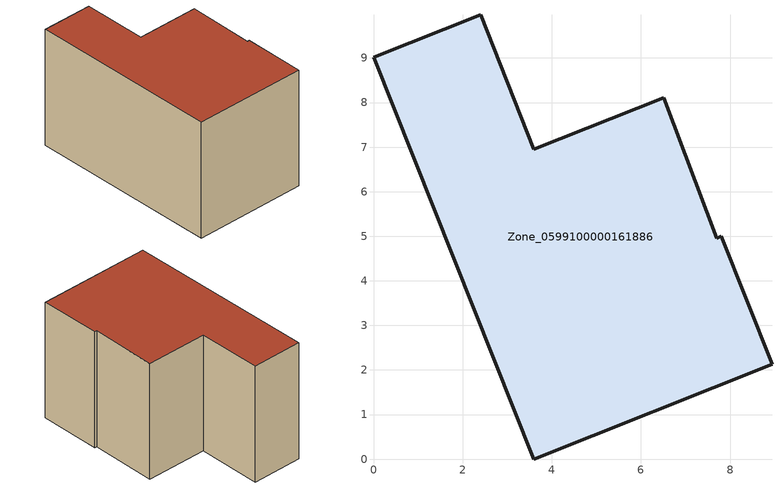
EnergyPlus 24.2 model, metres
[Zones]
Zone_0599100000161886
 floor ground (C_G): 6.51,8.11 7.7,4.96 7.8,5 8.94,2.13 3.59,0 0,9.01 2.4,9.97 3.59,6.96 z0
 wall outside (C_F): 3.59,0 8.94,2.13 7.8,5 7.7,4.96 6.51,8.11 3.59,6.96 2.4,9.97 0,9.01 3.59,0 z0:6
 roof outside (C_R): 7.7,4.96 6.51,8.11 3.59,6.96 2.4,9.97 0,9.01 3.59,0 8.94,2.13 7.8,5 z6
[BUILDING]
Pand.0599100000161886: North Axis=0; Terrain=City; Loads Convergence Tolerance Value=0.04; Temperature Convergence Tolerance Value=0.4; Solar Distribution=FullExterior; Maximum Number of Warmup Days=25; Minimum Number of Warmup Days=1
[Site:Location]
Rotterdam.The.Hague.AP_ZH_NLD Design_Conditions: Latitude=51.96; Longitude=4.45; Time Zone=1; Elevation=-4.5
[SITE:GROUNDTEMPERATURE:BUILDINGSURFACE]
18, 18, 18, 18, 18, 18, 18, 18, 18, 18, 18, 18
[MATERIAL] Thermal Absorptance=0.9; Solar Absorptance=0.7; Visible Absorptance=0.7
Name | Roughness | Thickness | Conductivity | Density | Specific Heat
G.TC.1946 | MediumSmooth | 0.15 | 1 | 540 | 1210
F.TC.1946 | Rough | 0.3 | 0.857143 | 1920 | 840
R.TC.1946 | MediumRough | 0.2 | 0.909091 | 1500 | 1000
[CONSTRUCTION]
C_G: G.TC.1946
C_F: F.TC.1946
C_R: R.TC.1946
[ZONE]
Zone_0599100000161886: Type=1; Multiplier=1; Ceiling Height=Autocalculate; Volume=Autocalculate; Floor Area=autocalculate; Part of Total Floor Area=Yes
[ZONEINFILTRATION:DESIGNFLOWRATE]
Infil_Zone_0599100000161886: Zone or ZoneList or Space or SpaceList=Zone_0599100000161886; Schedule=AlwaysOn; Design Flow Rate Calculation Method=Flow/Area; Flow Rate per Floor Area=0.003; Constant Term Coefficient=1; Temperature Term Coefficient=0; Velocity Term Coefficient=0; Velocity Squared Term Coefficient=0
[HVACTEMPLATE:ZONE:IDEALLOADSAIRSYSTEM]
Zone_0599100000161886: Maximum Heating Supply Air Temperature=50; Minimum Cooling Supply Air Temperature=13; Maximum Heating Supply Air Humidity Ratio=0.0156; Minimum Cooling Supply Air Humidity Ratio=0.0077; Heating Limit=NoLimit; Cooling Limit=NoLimit; Dehumidification Control Type=ConstantSensibleHeatRatio; Cooling Sensible Heat Ratio=0.7; Dehumidification Setpoint=60; Humidification Control Type=None; Humidification Setpoint=30; Outdoor Air Method=None; Outdoor Air Flow Rate per Person=0.00944; Outdoor Air Flow Rate per Zone Floor Area=0; Outdoor Air Flow Rate per Zone=0; Demand Controlled Ventilation Type=None; Outdoor Air Economizer Type=NoEconomizer; Heat Recovery Type=None; Sensible Heat Recovery Effectiveness=0.7; Latent Heat Recovery Effectiveness=0.65
[ZONECONTROL:THERMOSTAT]
ThermostatControl_Zone_0599100000161886: Zone or ZoneList=Zone_0599100000161886; Control Type Schedule=DualSetpointControlType; Control 1=Thermostat_Zone_0599100000161886; Temperature Difference Between Cutout And Setpoint=0
[THERMOSTATSETPOINT:DUALSETPOINT]
Thermostat_Zone_0599100000161886: Heating Setpoint Temperature Schedule=HeatingSetpoint_Zone_0599100000161886; Cooling Setpoint Temperature Schedule=CoolingSetpoint_Zone_0599100000161886
[SCHEDULE:COMPACT]
HeatingSetpoint_Zone_0599100000161886: Through: 12/31, For: AllDays, Until: 24:00, 21
CoolingSetpoint_Zone_0599100000161886: Through: 12/31, For: AllDays, Until: 24:00, 24
DualSetpointControlType: Through: 12/31, For: AllDays, Until: 24:00, 4
AlwaysOn: Through: 12/31, For: AllDays, Until: 24:00, 1
